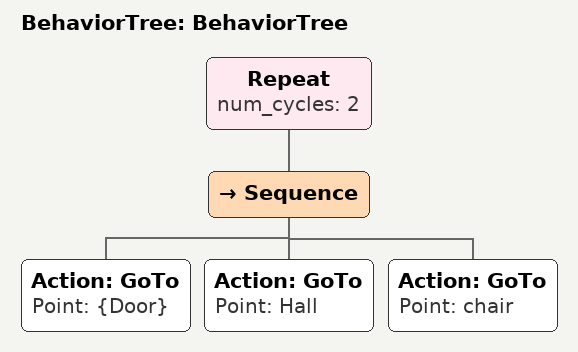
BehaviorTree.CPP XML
<?xml version="1.0"?>
<root main_tree_to_execute="BehaviorTree">
    <BehaviorTree ID="BehaviorTree">
        <Repeat num_cycles="2">
            <Sequence>
                <Action ID="GoTo" Point="{Door}"/>
                <Action ID="GoTo" Point="Hall"/>
                <Action ID="GoTo" Point="chair"/>
            </Sequence>
        </Repeat>
    </BehaviorTree>
</root>
